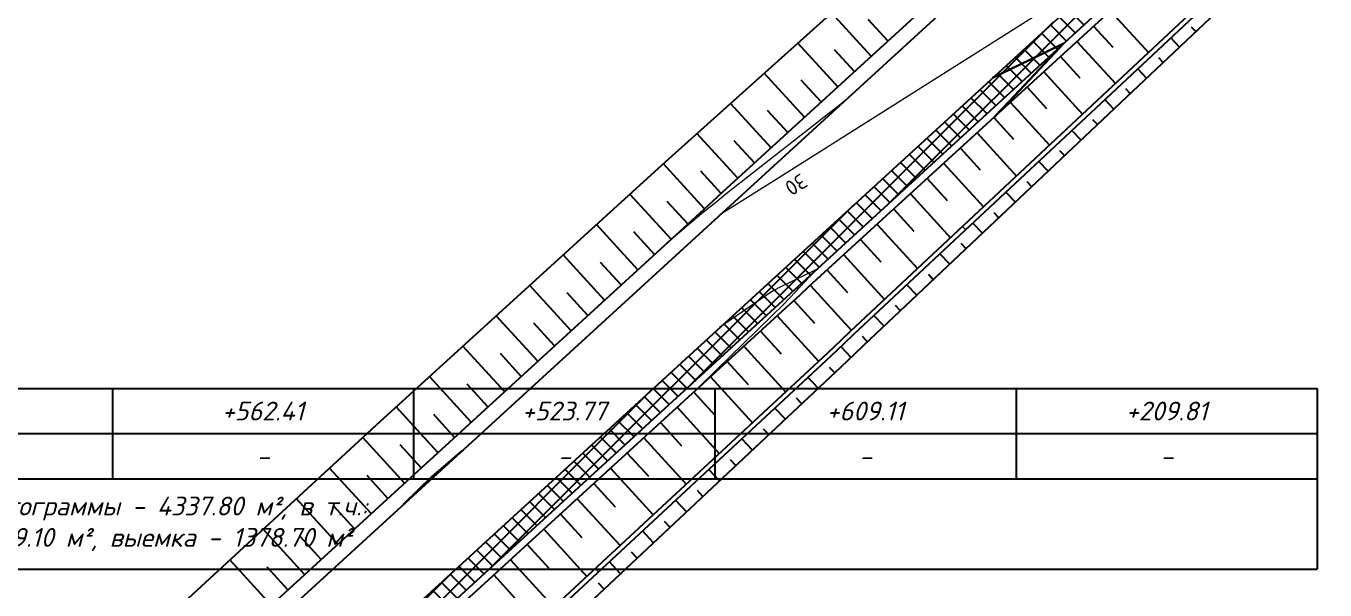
# Model space of a CAD drawing. Header units: metres. Extents: x 2306714 to 2308412, y 453204 to 454783.
# Drawn here: x 2307411.7 to 2307498, y 453903.3 to 453940.7 of the extents above; entities that cross this region are included whole.
import ezdxf
from ezdxf.enums import TextEntityAlignment as Align

# ---------------------------------------------------------------- set-up
doc = ezdxf.new("R2010")
doc.units = ezdxf.units.M
for name, color, linetype in [('АД_серый', 250, 'Continuous'), ('ВП АД', 7, 'Continuous'), ('ГП_ПЗМ', 7, 'Continuous')]:
    doc.layers.add(name, color=color, linetype=linetype)
doc.layers.add('ГП_АД том 3.2.6', color=250, linetype='Continuous', lineweight=40)
doc.styles.add('ASML', font='isocpeui.ttf')
doc.styles.add('ISOCPEUR.ttf', font='isocpeur.ttf')

# ---------------------------------------------------------------- blocks, each defined once
blk = doc.blocks.new('АД 3.2.6')
at = {"layer": 'АД_серый'}
h = blk.add_hatch(dxfattribs=at)
h.set_pattern_fill('ANSI37', color=256, scale=0.25)
h.set_pattern_definition([(45, (-2306965.9422, -453205.9558), (-0.56126600757, 0.56126600757), []), (135, (-2306965.9422, -453205.9558), (-0.56126600757, -0.56126600757), [])])
edge = h.paths.add_edge_path()
edge.add_line((1053.932, 1206.085), (1054.025, 1208.205))
edge.add_line((1054.025, 1208.205), (1018.622, 1175.792))
edge.add_line((1018.622, 1175.792), (966.992, 1128.523))
edge.add_line((966.992, 1128.523), (878.484, 1047.491))
edge.add_line((878.484, 1047.491), (841.605, 1013.727))
edge.add_line((841.605, 1013.727), (814.315, 988.742))
edge.add_line((814.315, 988.742), (777.436, 954.979))
edge.add_line((777.436, 954.979), (740.558, 921.215))
edge.add_line((740.558, 921.215), (666.801, 853.688))
edge.add_line((666.801, 853.688), (629.922, 819.925))
edge.add_line((629.922, 819.925), (593.044, 786.161))
edge.add_line((593.044, 786.161), (556.165, 752.398))
edge.add_line((556.165, 752.398), (292.418, 510.929))
edge.add_line((292.418, 510.929), (59.061, 297.283))
edge.add_arc((479.248, -161.67), 622.25, 132.475091, 141.131797)
edge.add_line((-5.231, 228.811), (-27.958, 200.613))
edge.add_arc((-516.719, 594.546), 627.75, 312.475231, 321.131797, ccw=False)
edge.add_line((-92.817, 131.536), (-212.235, 22.206))
edge.add_line((-212.235, 22.206), (-211.222, 21.099))
edge.add_line((-211.222, 21.099), (-91.804, 130.43))
edge.add_arc((-516.719, 594.546), 629.25, 312.475231, 321.131797)
edge.add_line((-26.79, 199.672), (-4.063, 227.87))
edge.add_arc((479.248, -161.67), 620.75, 132.475091, 141.131797, ccw=False)
edge.add_line((60.074, 296.177), (293.446, 509.837))
edge.add_line((293.446, 509.837), (557.178, 751.291))
edge.add_line((557.178, 751.291), (594.057, 785.055))
edge.add_line((594.057, 785.055), (630.935, 818.818))
edge.add_line((630.935, 818.818), (667.814, 852.582))
edge.add_line((667.814, 852.582), (741.571, 920.109))
edge.add_line((741.571, 920.109), (778.449, 953.872))
edge.add_line((778.449, 953.872), (815.328, 987.636))
edge.add_line((815.328, 987.636), (842.618, 1012.621))
edge.add_line((842.618, 1012.621), (879.496, 1046.384))
edge.add_line((879.496, 1046.384), (968.005, 1127.417))
edge.add_line((968.005, 1127.417), (1019.635, 1174.685))
edge.add_line((1019.635, 1174.685), (1053.932, 1206.085))
for p, q in [((507.836, 716.964, 144.46), (505.199, 719.844, 144.46)), ((508.942, 717.977, 144.46), (507.629, 719.412, 144.46)), ((523.713, 719.975, 149.182), (526.247, 717.207, 149.182)), ((522.606, 718.962, 149.182), (523.879, 717.572, 149.182)), ((529.394, 718.605, 143.848), (529.109, 718.906, 143.848)), ((505.623, 714.938, 144.46), (502.967, 717.839, 144.46)), ((521.5, 717.949, 149.182), (524.057, 715.156, 149.182)), ((528.304, 717.574, 143.848), (527.728, 718.183, 143.848)), ((506.729, 715.951, 144.46), (505.406, 717.396, 144.46)), ((520.394, 716.936, 149.182), (521.678, 715.534, 149.182)), ((527.215, 716.543, 143.848), (526.924, 716.85, 143.848)), ((519.287, 715.923, 149.182), (521.867, 713.106, 149.182)), ((526.125, 715.512, 143.848), (525.538, 716.132, 143.848)), ((503.41, 712.912, 144.46), (500.735, 715.834, 144.46)), ((504.517, 713.925, 144.46), (503.184, 715.381, 144.46)), ((518.181, 714.911, 149.182), (519.476, 713.495, 149.182)), ((525.035, 714.482, 143.848), (524.739, 714.794, 143.848)), ((501.198, 710.886, 144.46), (498.503, 713.829, 144.46)), ((502.304, 711.899, 144.46), (500.962, 713.366, 144.46)), ((517.074, 713.898, 149.182), (519.677, 711.055, 149.182)), ((523.945, 713.451, 143.848), (523.348, 714.082, 143.848)), ((515.968, 712.885, 149.182), (517.275, 711.457, 149.182)), ((522.855, 712.42, 143.848), (522.555, 712.738, 143.848)), ((498.985, 708.861, 144.46), (496.271, 711.824, 144.46)), ((514.862, 711.872, 149.182), (517.487, 709.004, 149.182)), ((521.766, 711.389, 143.848), (521.159, 712.031, 143.848)), ((500.091, 709.873, 144.46), (498.739, 711.35, 144.46)), ((513.755, 710.859, 149.182), (515.074, 709.419, 149.182)), ((520.676, 710.359, 143.848), (520.37, 710.682, 143.848)), ((496.772, 706.835, 144.46), (494.041, 709.818, 144.46)), ((512.649, 709.846, 149.182), (515.297, 706.954, 149.182)), ((519.586, 709.328, 143.848), (518.969, 709.981, 143.848)), ((497.879, 707.848, 144.46), (496.517, 709.335, 144.46)), ((511.543, 708.833, 149.182), (512.872, 707.381, 149.182)), ((518.496, 708.297, 143.848), (518.185, 708.626, 143.848)), ((494.56, 704.809, 144.46), (491.821, 707.8, 144.46)), ((495.666, 705.822, 144.46), (494.298, 707.316, 144.46)), ((510.436, 707.82, 149.182), (513.107, 704.903, 149.182)), ((517.407, 707.266, 143.848), (516.779, 707.93, 143.848)), ((509.33, 706.807, 149.182), (510.671, 705.342, 149.182)), ((516.317, 706.236, 143.848), (516, 706.57, 143.848)), ((492.347, 702.783, 144.46), (489.602, 705.781, 144.46)), ((508.224, 705.794, 149.182), (510.917, 702.852, 149.182)), ((515.227, 705.205, 143.848), (514.589, 705.88, 143.848)), ((493.453, 703.796, 144.46), (492.082, 705.293, 144.46)), ((507.117, 704.782, 149.182), (508.47, 703.304, 149.182)), ((506.011, 703.769, 149.182), (508.727, 700.801, 149.182)), ((513.048, 703.144, 143.848), (512.399, 703.829, 143.848)), ((514.137, 704.174, 143.848), (513.816, 704.514, 143.848)), ((490.134, 700.757, 144.46), (487.383, 703.762, 144.46)), ((491.241, 701.77, 144.46), (489.867, 703.271, 144.46)), ((504.905, 702.756, 149.182), (506.268, 701.266, 149.182)), ((511.958, 702.113, 143.848), (511.631, 702.458, 143.848)), ((487.921, 698.731, 144.46), (485.164, 701.743, 144.46)), ((489.028, 699.744, 144.46), (487.651, 701.249, 144.46)), ((503.798, 701.743, 149.182), (506.538, 698.751, 149.182)), ((510.868, 701.082, 143.848), (510.21, 701.778, 143.848)), ((502.692, 700.73, 149.182), (504.067, 699.228, 149.182)), ((509.778, 700.051, 143.848), (509.446, 700.402, 143.848)), ((485.709, 696.706, 144.46), (482.945, 699.724, 144.46)), ((501.585, 699.717, 149.182), (504.345, 696.703, 149.182)), ((508.688, 699.021, 143.848), (508.02, 699.728, 143.848)), ((486.815, 697.719, 144.46), (485.435, 699.226, 144.46)), ((500.479, 698.704, 149.182), (501.863, 697.193, 149.182)), ((507.599, 697.99, 143.848), (507.262, 698.346, 143.848)), ((483.496, 694.68, 144.46), (480.726, 697.705, 144.46)), ((484.602, 695.693, 144.46), (483.219, 697.204, 144.46)), ((499.373, 697.691, 149.182), (502.148, 694.66, 149.182)), ((506.509, 696.959, 143.848), (505.83, 697.677, 143.848)), ((498.266, 696.678, 149.182), (499.658, 695.158, 149.182)), ((505.417, 695.93, 143.848), (505.077, 696.293, 143.848)), ((481.283, 692.654, 144.46), (478.508, 695.686, 144.46)), ((482.39, 693.667, 144.46), (481.003, 695.181, 144.46)), ((497.16, 695.665, 149.182), (499.951, 692.617, 149.182)), ((504.324, 694.904, 143.848), (503.637, 695.635, 143.848)), ((496.054, 694.652, 149.182), (497.453, 693.124, 149.182)), ((479.071, 690.628, 144.46), (476.289, 693.667, 144.46)), ((494.947, 693.64, 149.182), (497.753, 690.575, 149.182)), ((502.137, 692.85, 143.848), (501.44, 693.592, 143.848)), ((503.23, 693.877, 143.848), (502.884, 694.245, 143.848)), ((480.177, 691.641, 144.46), (478.788, 693.159, 144.46)), ((493.841, 692.627, 149.182), (495.248, 691.09, 149.182)), ((501.043, 691.824, 143.848), (500.692, 692.197, 143.848)), ((476.858, 688.602, 144.46), (474.078, 691.639, 144.46)), ((477.964, 689.615, 144.46), (476.572, 691.136, 144.46)), ((492.735, 691.614, 149.182), (495.556, 688.532, 149.182)), ((499.949, 690.797, 143.848), (499.243, 691.55, 143.848)), ((491.628, 690.601, 149.182), (493.043, 689.056, 149.182)), ((498.856, 689.771, 143.848), (498.5, 690.149, 143.848)), ((474.645, 686.577, 144.46), (471.874, 689.604, 144.46)), ((475.752, 687.59, 144.46), (474.364, 689.106, 144.46)), ((490.522, 689.588, 149.182), (493.359, 686.489, 149.182)), ((497.762, 688.744, 143.848), (497.046, 689.507, 143.848)), ((489.416, 688.575, 149.182), (490.838, 687.022, 149.182)), ((472.432, 684.551, 144.46), (469.67, 687.568, 144.46)), ((488.309, 687.562, 149.182), (491.161, 684.447, 149.182)), ((495.575, 686.691, 143.848), (494.848, 687.465, 143.848)), ((496.668, 687.717, 143.848), (496.308, 688.102, 143.848)), ((473.539, 685.564, 144.46), (472.155, 687.075, 144.46)), ((487.203, 686.549, 149.182), (488.633, 684.987, 149.182)), ((494.481, 685.664, 143.848), (494.115, 686.054, 143.848)), ((470.22, 682.525, 144.46), (467.466, 685.533, 144.46)), ((471.326, 683.538, 144.46), (469.947, 685.044, 144.46)), ((486.096, 685.536, 149.182), (488.964, 682.404, 149.182)), ((493.387, 684.637, 143.848), (492.651, 685.422, 143.848)), ((484.99, 684.523, 149.182), (486.428, 682.953, 149.182)), ((492.294, 683.611, 143.848), (491.923, 684.006, 143.848)), ((468.007, 680.499, 144.46), (465.262, 683.497, 144.46)), ((483.884, 683.511, 149.182), (486.767, 680.362, 149.182)), ((491.2, 682.584, 143.848), (490.454, 683.379, 143.848)), ((469.113, 681.512, 144.46), (467.739, 683.014, 144.46)), ((482.777, 682.498, 149.182), (484.22, 680.922, 149.182)), ((490.107, 681.557, 143.848), (489.731, 681.958, 143.848))]:
    blk.add_line(p, q, dxfattribs=at)
for points in [[(663.087, 857.745), (538.997, 744.137), (517.976, 724.892), (404.937, 621.401), (368.108, 587.696), (348.958, 573.377), (339.937, 566.636), (317.809, 546.378), (296.318, 522.35), (294.358, 520.162), (146.787, 385.056), (127.692, 370.79), (118.609, 364.003), (96.481, 343.745), (73.03, 317.529), (55.347, 301.34, 0.03779), (-9.513, 232.263)], [(-5.231, 228.811, -0.03779), (59.061, 297.283), (1052.55, 1206.854)]]:
    blk.add_lwpolyline(points, format="xyb", dxfattribs=at)
at = {"layer": 'АД_серый', "flags": 128}
blk.add_lwpolyline([(1344.157, 1465.504), (1278.693, 1409.948, 0.009404), (1222.384, 1360.309), (1074.584, 1224.993), (1077.96, 1221.305), (1065.79, 1210.163), (1057.307, 1202.397), (1053.932, 1206.085), (60.074, 296.177, 0.03779), (-4.063, 227.87), (-26.79, 199.672, -0.037789), (-91.804, 130.43), (-211.222, 21.099), (-212.235, 22.206)], format="xyb", dxfattribs=at)
at = {"layer": 'АД_серый', "linetype": 'Continuous', "flags": 128}
for points in [[(393.094, 600.389), (410.001, 615.869), (428.441, 632.751), (429.333, 633.568), (446.88, 649.632), (463.901, 665.215), (465.319, 666.514), (483.758, 683.396), (502.198, 700.278), (503.09, 701.095), (503.729, 701.68), (520.637, 717.159), (539.076, 734.041), (557.515, 750.923), (574.536, 766.506), (575.955, 767.805), (576.847, 768.622), (594.394, 784.686), (612.833, 801.568)], [(395.852, 597.376), (412.794, 612.818), (431.272, 629.658), (432.166, 630.473), (449.749, 646.498), (466.805, 662.044), (468.226, 663.339), (486.642, 680.246), (504.953, 697.268), (505.837, 698.095), (506.469, 698.687), (523.203, 714.357), (541.452, 731.446), (559.702, 748.535), (576.547, 764.309), (577.951, 765.624), (578.835, 766.45), (596.262, 782.646), (614.829, 799.388)], [(615.032, 799.167), (596.464, 782.425), (579.038, 766.229), (578.154, 765.403), (576.75, 764.088), (559.904, 748.314), (541.655, 731.224), (523.405, 714.135), (506.672, 698.466), (506.039, 697.873), (505.156, 697.047), (486.845, 680.025), (468.429, 663.118), (467.007, 661.822), (449.952, 646.277), (432.369, 630.252), (431.474, 629.437), (412.997, 612.597), (396.055, 597.155)], [(615.366, 798.802), (596.716, 782.151), (579.367, 765.869), (578.488, 765.038), (577.09, 763.716), (560.322, 747.857), (542.157, 730.676), (523.992, 713.495), (507.335, 697.741), (506.706, 697.145), (505.826, 696.314), (487.598, 679.202), (469.26, 662.209), (467.845, 660.907), (450.861, 645.284), (433.351, 629.179), (432.46, 628.36), (414.06, 611.435), (397.189, 595.916)], [(307.585, 542.623), (314.37, 550.135), (325.443, 560.14), (336.625, 570.253), (343.119, 575.007), (344.68, 576.15), (345.662, 576.869), (364.88, 591.108), (383.283, 608.03), (384.809, 609.439), (401.651, 624.989), (419.989, 641.982), (420.884, 642.797), (438.466, 658.823), (455.453, 674.443), (456.868, 675.745), (475.234, 692.707), (493.725, 709.532), (494.623, 710.343), (495.267, 710.922), (512.321, 726.242), (514.698, 728.473)], [(310.383, 539.567), (317.134, 547.116), (328.141, 557.193), (339.261, 567.374), (345.702, 572.186), (347.25, 573.343), (348.224, 574.071), (367.376, 588.382), (385.819, 605.26), (387.351, 606.662), (404.262, 622.138), (422.701, 639.02), (423.593, 639.837), (441.14, 655.902), (458.161, 671.485), (459.579, 672.783), (478.019, 689.665), (496.458, 706.547), (497.35, 707.364), (497.99, 707.949), (517.301, 725.629)]]:
    blk.add_lwpolyline(points, dxfattribs=at)
blk = doc.blocks.new('*T224')
at = {"layer": 'ГП_ПЗМ', "color": 0, "linetype": 'ByBlock', "lineweight": -2, "transparency": 16777216}
for p, q in [((0, 0), (133.75, 0)), ((0, 0), (0, -12)), ((3.75, 0), (3.75, -12)), ((13.75, 0), (13.75, -12)), ((33.75, 0), (33.75, -12)), ((53.75, 0), (53.75, -6)), ((73.75, 0), (73.75, -6)), ((93.75, 0), (93.75, -6)), ((113.75, 0), (113.75, -6)), ((133.75, 0), (133.75, -12)), ((3.75, -3), (133.75, -3)), ((0, -6), (133.75, -6)), ((3.75, -9), (33.75, -9)), ((0, -12), (133.75, -12))]:
    blk.add_line(p, q, dxfattribs=at)
at = {"layer": 'ГП_ПЗМ', "color": 0, "transparency": 16777216, "char_height": 1.25, "width": 5.98, "rotation": 90, "style": 'ASML'}
for s, insert, attachment_point in [('Итого, м³', (1.875, -3), 5), ('Всего, м³', (0.208, -8.437), 2)]:
    blk.add_mtext(s, dxfattribs=dict(at, insert=insert, attachment_point=attachment_point))
at = {"layer": 'ГП_ПЗМ', "color": 0, "transparency": 16777216, "char_height": 1.25, "style": 'ASML'}
for s, insert, width, attachment_point in [('Насыпь', (8.75, -1.5), 9.98, 5), ('-', (23.75, -1.5), 19.98, 5), ('+11.86', (43.75, -1.5), 19.98, 5), ('+562.41', (63.75, -1.5), 19.98, 5), ('+523.77', (83.75, -1.5), 19.98, 5), ('+609.11', (103.75, -1.5), 19.98, 5), ('+209.81', (123.75, -1.5), 19.98, 5), ('Выемка', (8.75, -4.5), 9.98, 5), ('-8.89', (23.75, -4.5), 19.98, 5), ('-36.61', (43.75, -4.5), 19.98, 5), ('-', (63.75, -4.5), 19.98, 5), ('-', (83.75, -4.5), 19.98, 5), ('-', (103.75, -4.5), 19.98, 5), ('-', (123.75, -4.5), 19.98, 5), ('Насыпь', (8.75, -6.01), 9.98, 2), ('+1916.96', (23.75, -7.5), 19.98, 5), ('Выемка', (8.75, -10.5), 9.98, 5), ('-45.50', (23.75, -10.5), 19.98, 5)]:
    blk.add_mtext(s, dxfattribs=dict(at, insert=insert, width=width, attachment_point=attachment_point))
blk = doc.blocks.new('ПЗМ водподготовка')
blk.add_blockref('*T224', (-58.333, -25.698))
at = {"layer": 'ГП_ПЗМ', "color": 7, "insert": (-21.891, -32.884), "char_height": 1.25, "attachment_point": 1, "style": 'ASML'}
blk.add_mtext('Площадь картограммы - 4337.80 м², в т.ч.: \\Pнасыпь - 2959.10 м², выемка - 1378.70 м²', dxfattribs=at)

msp = doc.modelspace()

# ---------------------------------------------------------------- linework, layer by layer
at = {"layer": 'ВП АД', "color": 5, "linetype": 'Continuous', "lineweight": 20, "flags": 128}
for points, elevation in [([(2307484.087, 453944.795), (2307482.097, 453943.538), (2307481.7, 453943.288), (2307478.528, 453941.284), (2307470.957, 453936.503), (2307461.867, 453930.762), (2307460.213, 453929.717), (2307458.835, 453928.846), (2307458.211, 453928.452), (2307458.091, 453928.376), (2307457.812, 453928.197)], 147.3), ([(2307466.025, 453935.716), (2307458.189, 453929.552), (2307457.645, 453929.124), (2307457.506, 453929.015), (2307456.664, 453928.347), (2307456.556, 453928.261), (2307454.262, 453926.302)], 147.4), ([(2307474.104, 453927.19), (2307473.991, 453927.313), (2307473.901, 453927.411)], 144.9), ([(2307456.44, 453916.772), (2307458.496, 453918.788), (2307462.043, 453922.268), (2307462.369, 453922.613), (2307462.877, 453923.148), (2307463.028, 453923.309), (2307463.472, 453923.782), (2307464.03, 453924.375), (2307464.192, 453924.547), (2307463.207, 453924.071), (2307463.001, 453923.972), (2307462.393, 453923.678), (2307461.835, 453923.398), (2307461.268, 453923.114), (2307457.761, 453920.693)], 147.6), ([(2307449.719, 453904.461), (2307449.548, 453904.648), (2307449.516, 453904.683)], 144.8)]:
    msp.add_lwpolyline(points, dxfattribs=dict(at, elevation=elevation))
at = {"layer": 'ВП АД', "color": 5, "linetype": 'Continuous', "lineweight": 30, "elevation": 147.5, "flags": 128}
for points in [[(2307476.01, 453934.689), (2307476.987, 453935.728), (2307480.345, 453939.299), (2307480.54, 453939.506), (2307480.592, 453939.562), (2307480.254, 453939.399), (2307475.889, 453937.29)], [(2307440.689, 453912.519), (2307438.659, 453910.786), (2307437.783, 453909.925), (2307436.779, 453908.939)]]:
    msp.add_lwpolyline(points, dxfattribs=at)

# ---------------------------------------------------------------- block references
at = {"layer": 'ГП_АД том 3.2.6'}
msp.add_blockref('АД 3.2.6', (2306959.994, 453221.76), dxfattribs=at)
at = {"layer": 'ГП_ПЗМ'}
msp.add_blockref('ПЗМ водподготовка', (2307422.032, 453942.349), dxfattribs=at)

# ---------------------------------------------------------------- texts
at = {"layer": 'ВП АД', "color": 5, "linetype": 'Continuous', "lineweight": 15, "style": 'ISOCPEUR.ttf'}
msp.add_text('30', height=1, rotation=212.27697, dxfattribs=at).set_placement((2307462.842, 453930.195, 147.3), align=Align.MIDDLE_CENTER)

doc.saveas('drawing.dxf')
